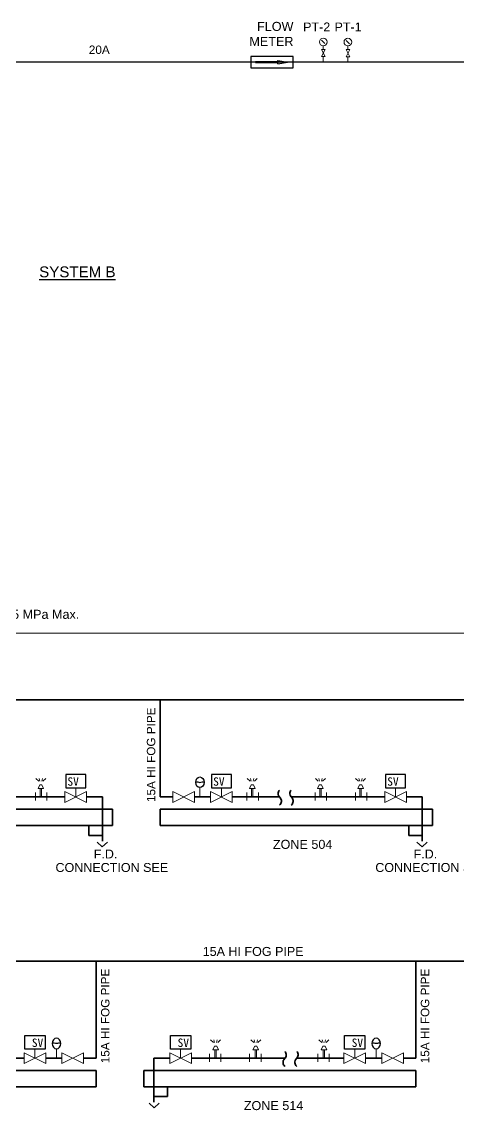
# Model space of a CAD drawing. Header units: millimetres. Extents: x 183 to 3972, y 193 to 1833.
# Drawn here: x 3248.6 to 3370.3, y 783.5 to 1087.1 of the extents above; entities that cross this region are included whole.
import ezdxf

# ---------------------------------------------------------------- set-up
doc = ezdxf.new("R2010")
doc.units = ezdxf.units.MM
for name, color, linetype in [('DETL-TXT', 7, 'Continuous'), ('M-CWTR-TEXT', 7, 'Continuous'), ('M-CWTR-VAVE', 7, 'Continuous'), ('M-EQPM-TXT', 7, 'Continuous'), ('M-PIPE-CHWS12', 7, 'Continuous')]:
    doc.layers.add(name, color=color, linetype=linetype)

msp = doc.modelspace()

# ---------------------------------------------------------------- hatches: boundary and pattern name
h = msp.add_hatch(color=2)
h.dxf.hatch_style = 1
h.paths.add_polyline_path([(3322.69, 1075.84), (3313.79, 1075.84), (3313.79, 1075.95), (3319.98, 1075.95), (3319.98, 1076.31)])
h.paths.add_polyline_path([(3322.69, 1075.84), (3319.98, 1075.38), (3319.98, 1075.74), (3313.79, 1075.74), (3313.79, 1075.84)])

# ---------------------------------------------------------------- linework, layer by layer
at = {"color": 4}
for p, q in [((3927.14, 1075.84), (3176.16, 1075.84)), ((3322.69, 1075.84), (3313.79, 1075.84)), ((3319.98, 1075.95), (3319.98, 1076.31)), ((3319.98, 1076.31), (3322.69, 1075.84)), ((3319.98, 1075.38), (3322.69, 1075.84)), ((3319.98, 1075.38), (3319.98, 1075.74))]:
    msp.add_line(p, q, dxfattribs=at)
at = {"color": 4, "linetype": 'Continuous', "lineweight": 35}
for p, q in [((3197.98, 867.46), (3273.92, 867.46)), ((3273.92, 862.93), (3273.92, 867.46)), ((3287.2, 867.46), (3287.2, 862.93)), ((3287.2, 867.46), (3363.14, 867.46)), ((3363.14, 862.93), (3363.14, 867.46)), ((3197.98, 862.93), (3273.92, 862.93)), ((3267.33, 860.16), (3267.33, 862.93)), ((3287.2, 862.93), (3363.14, 862.93)), ((3356.55, 860.16), (3356.55, 862.93)), ((3271.08, 860.16), (3267.33, 860.16)), ((3360.3, 860.16), (3356.55, 860.16)), ((3269.35, 794.59), (3193.41, 794.59)), ((3269.35, 794.59), (3269.35, 790.06)), ((3282.63, 790.06), (3282.63, 794.59)), ((3358.56, 794.59), (3282.63, 794.59)), ((3358.56, 794.59), (3358.56, 790.06)), ((3269.35, 790.06), (3193.41, 790.06)), ((3358.56, 790.06), (3282.63, 790.06)), ((3289.22, 787.29), (3289.22, 790.06)), ((3285.47, 787.29), (3289.22, 787.29))]:
    msp.add_line(p, q, dxfattribs=at)
at = {"color": 2}
msp.add_lwpolyline([(3324.27, 1077.45), (3312.45, 1077.45), (3312.45, 1074.24), (3324.27, 1074.24)], close=True, dxfattribs=at)
msp.add_lwpolyline([(3319.98, 1075.95), (3313.79, 1075.95), (3313.79, 1075.74), (3319.98, 1075.74)], dxfattribs=at)
at = {"layer": 'M-CWTR-TEXT', "color": 252, "linetype": 'Continuous', "lineweight": 35}
for p, q in [((3271.08, 858.94), (3271.08, 858.59)), ((3360.3, 858.94), (3360.3, 858.59)), ((3285.47, 786.07), (3285.47, 785.72))]:
    msp.add_line(p, q, dxfattribs=at)
at = {"layer": 'M-CWTR-VAVE', "color": 2, "lineweight": 0}
for p, q in [((3333.14, 1081.02), (3332.22, 1081.94)), ((3333.14, 1081.02), (3332.22, 1081.94)), ((3340.02, 1080.98), (3339.09, 1081.91)), ((3340.02, 1080.98), (3339.09, 1081.91)), ((3333.18, 1079.4), (3332.18, 1077.39)), ((3333.18, 1077.39), (3332.18, 1079.4)), ((3332.18, 1079.4), (3333.18, 1079.4)), ((3332.68, 1080.41), (3332.68, 1079.4)), ((3340.06, 1079.37), (3339.05, 1077.36)), ((3340.06, 1077.36), (3339.05, 1079.37)), ((3339.05, 1079.37), (3340.06, 1079.37)), ((3339.55, 1080.38), (3339.55, 1079.37)), ((3333.18, 1077.39), (3332.18, 1077.39)), ((3332.68, 1077.39), (3332.68, 1075.88)), ((3340.06, 1077.36), (3339.05, 1077.36)), ((3339.55, 1077.36), (3339.55, 1075.84)), ((3253.3, 875.28), (3252.49, 876.03)), ((3253.63, 875.28), (3253.42, 876.03)), ((3254.15, 875.28), (3254.36, 876.03)), ((3254.48, 875.28), (3255.29, 876.03)), ((3312.29, 875.28), (3311.48, 876.03)), ((3312.62, 875.28), (3312.41, 876.03)), ((3313.14, 875.28), (3313.35, 876.03)), ((3313.47, 875.28), (3314.28, 876.03)), ((3331.31, 875.28), (3330.5, 876.03)), ((3331.63, 875.28), (3331.43, 876.03)), ((3332.16, 875.28), (3332.37, 876.03)), ((3332.49, 875.28), (3333.3, 876.03)), ((3342.52, 875.28), (3341.71, 876.03)), ((3342.85, 875.28), (3342.64, 876.03)), ((3343.37, 875.28), (3343.58, 876.03)), ((3343.7, 875.28), (3344.51, 876.03)), ((3252.42, 872.13), (3252.42, 869.89)), ((3253.12, 873.23), (3253.58, 874.26)), ((3253.12, 873.23), (3254.67, 873.23)), ((3254.2, 874.26), (3253.58, 874.26)), ((3253.69, 871.15), (3253.69, 873.23)), ((3254.09, 871.15), (3254.09, 873.23)), ((3254.67, 873.23), (3254.2, 874.26)), ((3255.6, 872.13), (3255.6, 869.89)), ((3260.62, 872.38), (3260.62, 869.36)), ((3266.66, 872.38), (3260.62, 869.36)), ((3260.62, 872.38), (3266.66, 869.36)), ((3263.64, 870.87), (3263.64, 873.4)), ((3266.66, 869.36), (3266.66, 872.38)), ((3290.72, 872.38), (3290.72, 869.36)), ((3296.76, 872.38), (3290.72, 869.36)), ((3290.72, 872.38), (3296.76, 869.36)), ((3296.76, 869.36), (3296.76, 872.38)), ((3298.29, 870.87), (3298.29, 873.47)), ((3301.28, 872.38), (3301.28, 869.36)), ((3307.31, 872.38), (3301.28, 869.36)), ((3301.28, 872.38), (3307.31, 869.36)), ((3304.29, 870.87), (3304.29, 873.4)), ((3307.31, 869.36), (3307.31, 872.38)), ((3311.41, 872.13), (3311.41, 869.89)), ((3312.11, 873.23), (3312.57, 874.26)), ((3312.11, 873.23), (3313.66, 873.23)), ((3313.19, 874.26), (3312.57, 874.26)), ((3312.68, 871.15), (3312.68, 873.23)), ((3313.08, 871.15), (3313.08, 873.23)), ((3313.66, 873.23), (3313.19, 874.26)), ((3314.59, 872.13), (3314.59, 869.89)), ((3330.42, 872.13), (3330.42, 869.89)), ((3331.12, 873.23), (3331.59, 874.26)), ((3331.12, 873.23), (3332.67, 873.23)), ((3332.21, 874.26), (3331.59, 874.26)), ((3331.7, 871.15), (3331.7, 873.23)), ((3332.1, 871.15), (3332.1, 873.23)), ((3332.67, 873.23), (3332.21, 874.26)), ((3333.6, 872.13), (3333.6, 869.89)), ((3341.64, 872.13), (3341.64, 869.89)), ((3342.34, 873.23), (3342.8, 874.26)), ((3342.34, 873.23), (3343.89, 873.23)), ((3343.42, 874.26), (3342.8, 874.26)), ((3342.91, 871.15), (3342.91, 873.23)), ((3343.31, 871.15), (3343.31, 873.23)), ((3343.89, 873.23), (3343.42, 874.26)), ((3344.82, 872.13), (3344.82, 869.89)), ((3349.84, 872.38), (3349.84, 869.36)), ((3355.88, 872.38), (3349.84, 869.36)), ((3349.84, 872.38), (3355.88, 869.36)), ((3352.86, 870.87), (3352.86, 873.4)), ((3355.88, 869.36), (3355.88, 872.38)), ((3269.6, 858.29), (3271.03, 857)), ((3272.46, 858.29), (3271.03, 857)), ((3358.82, 858.29), (3360.25, 857)), ((3361.68, 858.29), (3360.25, 857)), ((3302.07, 802.41), (3301.26, 803.16)), ((3302.39, 802.41), (3302.19, 803.16)), ((3302.92, 802.41), (3303.13, 803.16)), ((3303.25, 802.41), (3304.06, 803.16)), ((3313.28, 802.41), (3312.47, 803.16)), ((3313.61, 802.41), (3313.4, 803.16)), ((3314.13, 802.41), (3314.34, 803.16)), ((3314.46, 802.41), (3315.27, 803.16)), ((3332.3, 802.41), (3331.49, 803.16)), ((3332.62, 802.41), (3332.42, 803.16)), ((3333.15, 802.41), (3333.36, 803.16)), ((3333.48, 802.41), (3334.29, 803.16)), ((3249.24, 796.49), (3249.24, 799.51)), ((3249.24, 799.51), (3255.27, 796.49)), ((3255.27, 799.51), (3249.24, 796.49)), ((3252.25, 798), (3252.25, 800.53)), ((3255.27, 799.51), (3255.27, 796.49)), ((3258.26, 798), (3258.26, 800.6)), ((3259.79, 796.49), (3259.79, 799.51)), ((3259.79, 799.51), (3265.83, 796.49)), ((3265.83, 799.51), (3259.79, 796.49)), ((3265.83, 799.51), (3265.83, 796.49)), ((3289.89, 796.49), (3289.89, 799.51)), ((3289.89, 799.51), (3295.92, 796.49)), ((3295.92, 799.51), (3289.89, 796.49)), ((3292.91, 798), (3292.91, 800.53)), ((3295.92, 799.51), (3295.92, 796.49)), ((3300.95, 799.26), (3300.95, 797.02)), ((3301.88, 800.36), (3302.35, 801.39)), ((3303.43, 800.36), (3301.88, 800.36)), ((3302.35, 801.39), (3302.97, 801.39)), ((3302.46, 798.28), (3302.46, 800.36)), ((3302.85, 798.28), (3302.85, 800.36)), ((3303.43, 800.36), (3302.97, 801.39)), ((3304.13, 799.26), (3304.13, 797.02)), ((3312.16, 799.26), (3312.16, 797.02)), ((3313.09, 800.36), (3313.56, 801.39)), ((3314.65, 800.36), (3313.09, 800.36)), ((3313.56, 801.39), (3314.18, 801.39)), ((3313.67, 798.28), (3313.67, 800.36)), ((3314.07, 798.28), (3314.07, 800.36)), ((3314.65, 800.36), (3314.18, 801.39)), ((3315.35, 799.26), (3315.35, 797.02)), ((3331.18, 799.26), (3331.18, 797.02)), ((3332.11, 800.36), (3332.58, 801.39)), ((3333.66, 800.36), (3332.11, 800.36)), ((3332.58, 801.39), (3333.2, 801.39)), ((3332.69, 798.28), (3332.69, 800.36)), ((3333.08, 798.28), (3333.08, 800.36)), ((3333.66, 800.36), (3333.2, 801.39)), ((3334.36, 799.26), (3334.36, 797.02)), ((3338.45, 796.49), (3338.45, 799.51)), ((3338.45, 799.51), (3344.49, 796.49)), ((3344.49, 799.51), (3338.45, 796.49)), ((3341.47, 798), (3341.47, 800.53)), ((3344.49, 799.51), (3344.49, 796.49)), ((3347.48, 798), (3347.48, 800.6)), ((3349.01, 796.49), (3349.01, 799.51)), ((3349.01, 799.51), (3355.04, 796.49)), ((3355.04, 799.51), (3349.01, 796.49)), ((3355.04, 799.51), (3355.04, 796.49)), ((3284.09, 785.42), (3285.52, 784.13)), ((3286.95, 785.42), (3285.52, 784.13))]:
    msp.add_line(p, q, dxfattribs=at)
at = {"layer": 'M-CWTR-VAVE', "color": 1, "lineweight": 0}
msp.add_line((2908.98, 916.58), (3881.58, 916.58), dxfattribs=at)
at = {"layer": 'M-CWTR-VAVE', "color": 2}
for points in [[(3260.83, 873.4), (3266.46, 873.4), (3266.46, 877.17), (3260.83, 877.17)], [(3301.48, 873.4), (3307.11, 873.4), (3307.11, 877.17), (3301.48, 877.17)], [(3350.05, 873.4), (3355.68, 873.4), (3355.68, 877.17), (3350.05, 877.17)], [(3255.07, 800.53), (3249.44, 800.53), (3249.44, 804.3), (3255.07, 804.3)], [(3295.72, 800.53), (3290.09, 800.53), (3290.09, 804.3), (3295.72, 804.3)], [(3344.29, 800.53), (3338.66, 800.53), (3338.66, 804.3), (3344.29, 804.3)]]:
    msp.add_lwpolyline(points, close=True, dxfattribs=at)
at = {"layer": 'M-CWTR-VAVE', "color": 2, "lineweight": 0}
for centre in [(3332.68, 1081.48), (3332.68, 1081.48), (3339.55, 1081.45), (3339.55, 1081.45)]:
    msp.add_circle(centre, 1.07, dxfattribs=at)
at = {"layer": 'M-CWTR-VAVE', "color": 2}
msp.add_ellipse((3298.29, 874.96), major_axis=(0, -1.49), ratio=0.800659, dxfattribs=at)
at = {"layer": 'M-CWTR-VAVE', "color": 2, "extrusion": (0, 0, -1)}
for centre in [(3258.26, 802.09), (3347.48, 802.09)]:
    msp.add_ellipse(centre, major_axis=(0, -1.49), ratio=0.800659, dxfattribs=at)
at = {"layer": 'M-CWTR-VAVE', "color": 2}
for points in [[(3297.1, 874.96), (3297.58, 875.19), (3298.22, 874.78), (3298.9, 875.21), (3299.29, 875.03), (3299.48, 874.96)], [(3259.45, 802.09), (3258.97, 802.32), (3258.33, 801.91), (3257.65, 802.34), (3257.25, 802.16), (3257.06, 802.09)], [(3348.67, 802.09), (3348.19, 802.32), (3347.55, 801.91), (3346.87, 802.34), (3346.47, 802.16), (3346.28, 802.09)]]:
    msp.add_open_spline(points, degree=3, dxfattribs=at)
at = {"layer": 'M-PIPE-CHWS12', "color": 4, "linetype": 'Continuous', "lineweight": 35}
for p, q in [((3007.06, 897.93), (3812.66, 897.93)), ((3287.2, 870.87), (3287.2, 897.93)), ((3287.2, 870.87), (3287.2, 881.03)), ((3234.52, 870.87), (3260.62, 870.87)), ((3266.66, 870.87), (3271.08, 870.87)), ((3271.08, 870.87), (3271.08, 858.59)), ((3287.2, 870.87), (3290.72, 870.87)), ((3296.76, 870.87), (3301.28, 870.87)), ((3307.31, 870.87), (3320.45, 870.87)), ((3323.74, 870.87), (3349.84, 870.87)), ((3355.88, 870.87), (3360.3, 870.87)), ((3360.3, 870.87), (3360.3, 858.59)), ((3783.75, 825.06), (3044.1, 825.06)), ((3269.35, 798), (3269.35, 825.06)), ((3358.56, 798), (3358.56, 825.06)), ((3269.35, 798), (3269.35, 808.16)), ((3358.56, 798), (3358.56, 808.16)), ((3249.24, 798), (3236.1, 798)), ((3259.79, 798), (3255.27, 798)), ((3269.35, 798), (3265.83, 798)), ((3289.89, 798), (3285.47, 798)), ((3285.47, 798), (3285.47, 785.72)), ((3322.03, 798), (3295.92, 798)), ((3338.45, 798), (3325.32, 798)), ((3349.01, 798), (3344.49, 798)), ((3358.56, 798), (3355.04, 798))]:
    msp.add_line(p, q, dxfattribs=at)
at = {"layer": 'M-PIPE-CHWS12', "color": 252, "linetype": 'Continuous', "lineweight": 35}
for centre, start, end in [((3321.56, 871.81), 137.9527, 230.1896), ((3324.85, 871.81), 137.9527, 230.1896), ((3319.55, 869.72), 309.8104, 42.0473), ((3322.84, 869.72), 309.8104, 42.0473), ((3320.91, 798.94), 309.8104, 42.0473), ((3324.21, 798.94), 309.8104, 42.0473), ((3322.93, 796.84), 137.9527, 230.1896), ((3326.22, 796.84), 137.9527, 230.1896)]:
    msp.add_arc(centre, 1.46, start, end, dxfattribs=at)

# ---------------------------------------------------------------- texts
at = {"layer": 'DETL-TXT', "color": 7, "char_height": 2.5154}
for s, insert, width, attachment_point, rotation in [('{\\fArial|b0|i0|c0|p34;\\C3;FLOW METER}', (3324.38, 1080.37), 17.9169, 9, 0), ('{\\fArial|b0||i0||c0|p34;\\C3;\\H2.5;\\W1.;PT-2}', (3334.64, 1084.41), 9.8167, 9, 0), ('{\\fArial|b0||i0||c0|p34;\\C3;\\H2.5;\\W1.;PT-1}', (3343.4, 1084.41), 8.1012, 9, 0), ('{\\fArial|b0|i0|c0|p34;\\H0.93199x;\\C251;15A HI FOG PIPE}', (3285.86, 869.46), 28.38, 7, 90), ('{\\fArial|b0|i0|c0|p34;\\H0.93199x;\\C251;15A HI FOG PIPE}', (3270.69, 796.59), 28.38, 1, 90), ('{\\fArial|b0|i0|c0|p34;\\H0.93199x;\\C251;15A HI FOG PIPE}', (3359.91, 796.59), 28.38, 1, 90)]:
    msp.add_mtext(s, dxfattribs=dict(at, insert=insert, width=width, attachment_point=attachment_point, rotation=rotation))
for s, insert, width, attachment_point in [('{\\fArial|b0|i0|c0|p34;\\H0.93199x;\\C3;20A}', (3267.29, 1078.11), 6.2884, 7), ('{\\fArial|b0|i0|c0|p34;\\C251;ZONE 504}', (3318.64, 856.36), 20.4837, 7), ('{\\fArial|b0||i0||c0|p34;\\C251;\\H2.5;\\W1.;15A HI FOG PIPE}', (3327.2, 826.5), 28.38, 9), ('{\\fArial|b0|i0|c0|p34;\\C251;ZONE 514}', (3327.13, 783.49), 17.8992, 9)]:
    msp.add_mtext(s, dxfattribs=dict(at, insert=insert, width=width, attachment_point=attachment_point))
at = {"layer": 'M-CWTR-VAVE', "char_height": 2.5154, "width": 2.3291}
for insert, attachment_point in [((3261.31, 873.97), 7), ((3301.97, 873.97), 7), ((3350.53, 873.97), 7), ((3254.58, 801.1), 9), ((3295.24, 801.1), 9), ((3343.8, 801.1), 9)]:
    msp.add_mtext('{\\fTxt|b0|i0|c0|p34;\\H0.93199x;\\C2;SV}', dxfattribs=dict(at, insert=insert, attachment_point=attachment_point))
at = {"layer": 'M-EQPM-TXT', "color": 7, "attachment_point": 7}
for s, insert, char_height, width in [('{\\fArial|b0|i0|c0|p34;\\L\\C4;SYSTEM B}', (3253.43, 1015.8), 3.0184, 94.1387), ('{\\fArial|b0|i0|c0|p34;\\C4;OPERATION\\fPMingLiU|b0|i0|c136|p18; \\fArial|b0|i0|c0|p34;PRESSURE: 7.0 MPa,  8.5 MPa Max.}', (3184.05, 920.1), 2.51537, 82.1051), ('{\\fArial|b0||i0||c0|p34;\\C251;\\H2.5;\\W1.;F.D.}', (3268.66, 853.71), 2.5154, 6.6165), ('{\\fArial|b0||i0||c0|p34;\\C251;\\H2.5;\\W1.;F.D.}', (3357.88, 853.71), 2.5154, 6.6165), ('{\\fArial|b0||i0||c0|p34;\\C251;\\H2.5;\\W1.;CONNECTION SEE}', (3257.99, 849.92), 2.5154, 31.6062), ('{\\fArial|b0||i0||c0|p34;\\C251;\\H2.5;\\W1.;CONNECTION SEE}', (3347.21, 849.92), 2.5154, 31.6062)]:
    msp.add_mtext(s, dxfattribs=dict(at, insert=insert, char_height=char_height, width=width))

doc.saveas('drawing.dxf')
